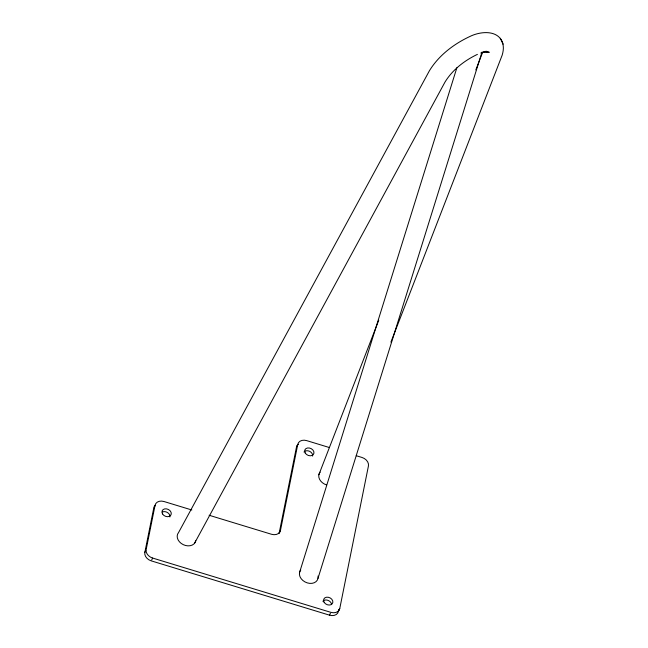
<?xml version="1.0" encoding="UTF-8"?>
<svg xmlns="http://www.w3.org/2000/svg" width="648" height="648" viewBox="0 0 648 648"><rect width="100%" height="100%" fill="white"/><g stroke="black" fill="none" stroke-linecap="round" stroke-linejoin="round"><path stroke-width="0.97" d="M338.839 609.387L338.442 611.364A8.084 6.197 25.1 0 1 329.524 615.171L151.284 560.876A8.084 6.197 25.1 0 1 144.836 552.388L153.738 508.137A8.084 6.197 25.1 0 1 155.164 505.578M191.832 509.992L163.976 501.512A8.084 6.197 25.1 0 0 155.058 505.319L146.165 549.569A8.084 6.197 25.1 0 0 152.612 558.05L330.845 612.344A8.084 6.197 25.1 0 0 339.763 608.537L368.437 465.953A8.084 6.197 25.1 0 0 361.989 457.464L356.27 455.722M329.565 447.59L306.674 440.616A8.084 6.197 25.1 0 0 297.756 444.423L280.454 530.469A8.084 6.197 25.1 0 1 271.536 534.276L209.118 515.257M481.999 52.107L317.998 578.316A9.663 7.403 25.1 0 1 307.274 582.892A9.809 7.517 25.1 0 1 299.506 572.662L456.872 67.74M318.848 474.749L378.748 320.266M475.818 69.911L482.752 52.026M390.906 342.144L502.16 55.202C503.512 50.787 504.152 45.473 501.755 41.334M154.175 507.198L155.058 505.319M144.836 552.388L145.719 550.508M151.729 559.937L152.612 558.05M296.873 446.31L297.756 444.423M280.017 531.409L279.134 533.288L296.436 447.25A8.084 6.197 25.1 0 1 298.364 444.269M329.524 615.171L330.399 613.283M338.88 610.424L339.763 608.537M194.473 543.38L445.006 82.061C452.531 69.749 464.495 60.523 477.406 54.375M480.792 53.039L486.47 51.435L483.513 52.01L489.289 52.277L486.721 51.5M485.862 51.249L487.474 52.358L486.203 51.241M503.14 44.226C499.138 29.492 480.816 31.072 469.954 36.458C453.803 43.983 438.809 55.388 429.422 70.737L178.565 532.543A9.72 7.444 25.1 0 0 183.263 544.66A9.72 7.444 25.1 0 0 195.753 540.772M500.28 38.264L501.69 41.205M326.592 484.939A9.72 7.444 25.1 0 1 320.12 472.133M318.014 576.04A9.809 7.517 25.1 0 1 317.998 578.316M299.506 572.662A9.663 7.403 25.1 0 1 300.761 570.038M162.551 511.969A4.852 3.718 25.1 0 1 167.735 512.706A4.852 3.718 25.1 0 1 169.898 516.974M322.874 601.271A4.852 3.718 25.1 0 1 327.629 600.242A4.852 3.718 25.1 0 1 331.444 603.879M303.977 452.02A4.852 3.718 25.1 0 1 309.582 451.324A4.852 3.718 25.1 0 1 312.595 456.087M162.535 513.937A4.852 3.718 25.1 0 0 170.627 515.411A4.852 3.718 25.1 0 0 166.674 508.891A4.852 3.718 25.1 0 0 162.535 513.937M324.138 602.3A4.852 3.718 25.1 0 0 332.221 603.774A4.852 3.718 25.1 0 0 328.269 597.254A4.852 3.718 25.1 0 0 324.138 602.3M305.24 453.049A4.852 3.718 25.1 0 0 313.324 454.515A4.852 3.718 25.1 0 0 309.371 448.003A4.852 3.718 25.1 0 0 305.24 453.049"/></g></svg>
